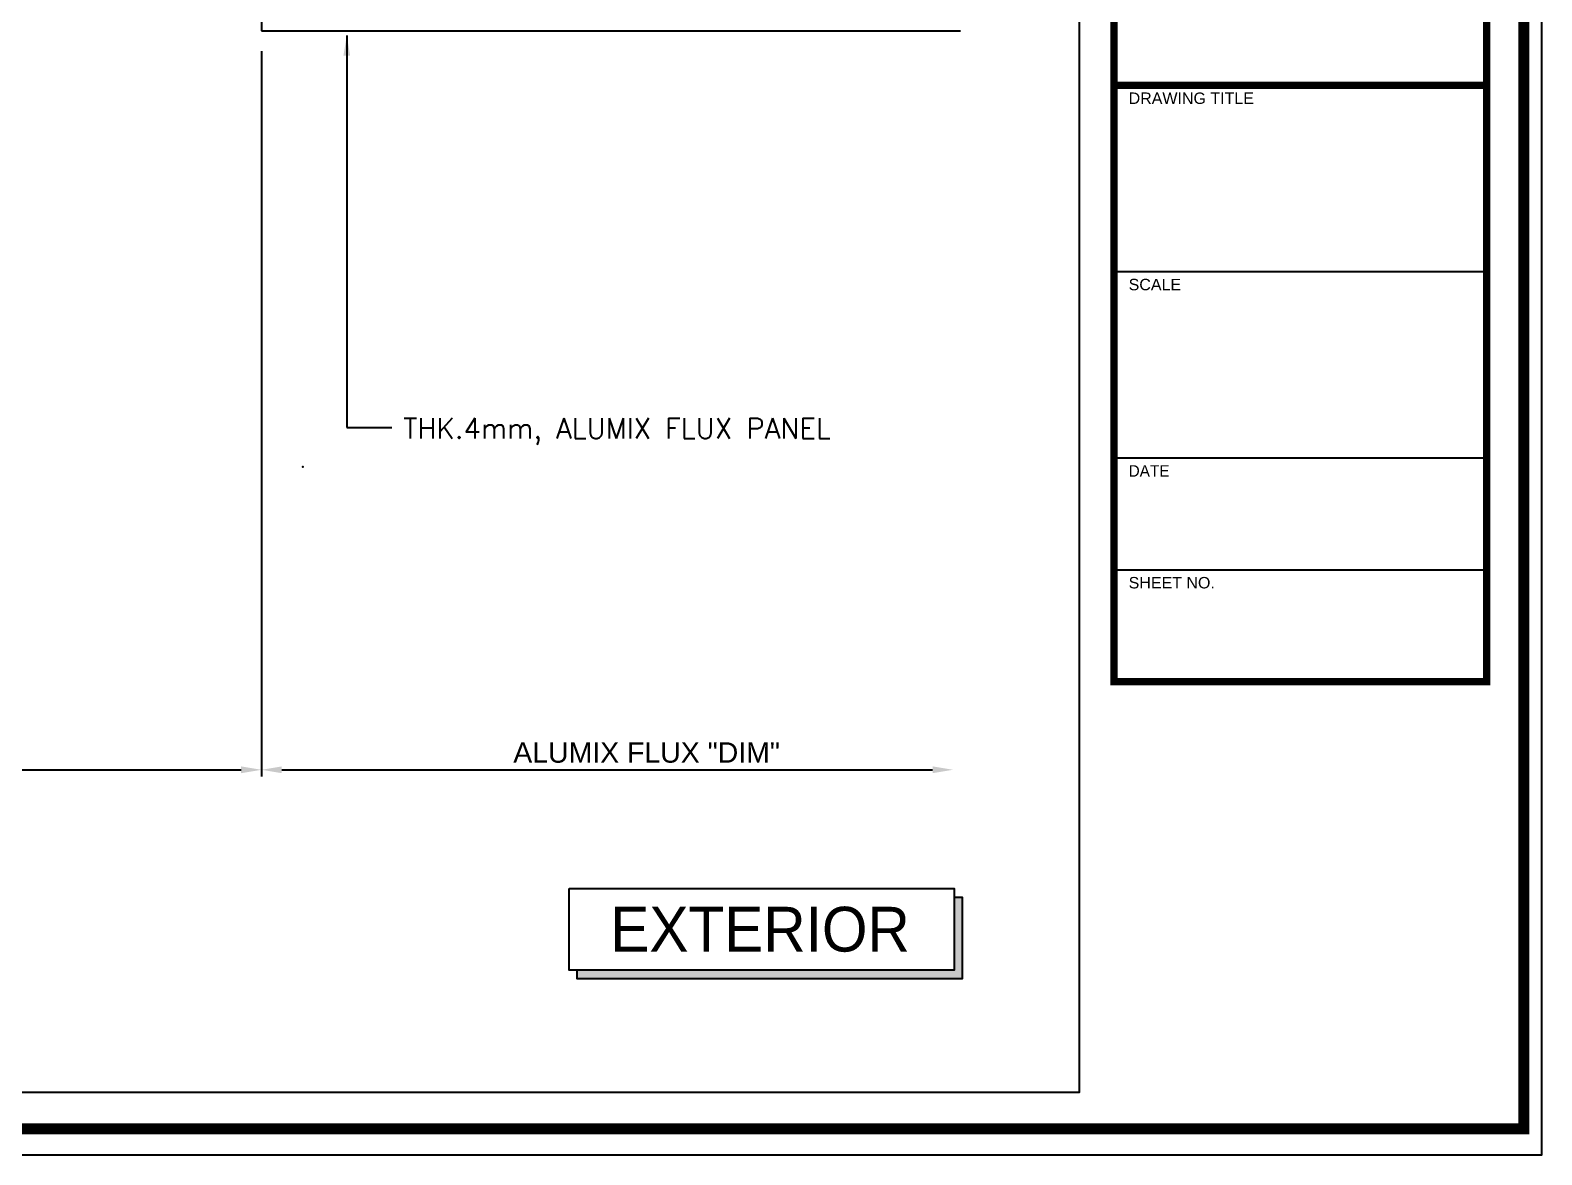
# Model space of a CAD drawing. Header units: millimetres. Extents: x 3549 to 7984, y 668 to 4080.
# Drawn here: x 7538.8 to 7984.2, y 2235.8 to 2567.2 of the extents above; entities that cross this region are included whole.
import ezdxf

# ---------------------------------------------------------------- set-up
doc = ezdxf.new("R2010")
doc.units = ezdxf.units.MM
doc.layers.get('Defpoints').update_dxf_attribs({"color": 211})
for name, color, linetype in [('4', 4, 'Continuous'), ('DIM', 7, 'Continuous'), ('Dims', 1, 'Continuous'), ('HAT', 5, 'Continuous'), ('nt', 34, 'Continuous'), ('TE 07', 7, 'Continuous'), ('TEXT', 2, 'Continuous')]:
    doc.layers.add(name, color=color, linetype=linetype)
doc.layers.add('NT Panel', color=7, linetype='Continuous', true_color=0xbfff7f)
doc.styles.add('HY울릉도L', font='Dotum.ttf')
doc.styles.get("Standard").update_dxf_attribs({"font": 'arial.ttf'})
doc.styles.add('style1', font='simplex.shx')
doc.dimstyles.new('Telling', dxfattribs={"dimscale": 2, "dimtxt": 3, "dimasz": 3, "dimexe": 1, "dimexo": 3, "dimgap": 1, "dimtad": 1, "dimdec": 1, "dimrnd": 1, "dimdsep": 46, "dimtxsty": 'Standard', "dimcen": 3, "dimclrd": 1, "dimclre": 1, "dimclrt": 2, "dimadec": 0, "dimazin": 0, "dimtfac": 1, "dimtdec": 1, "dimtofl": 0, "dimtmove": 0, "dimatfit": 0, "dimfxl": 1, "dimtolj": 1, "dimtzin": 0, "dimlwe": -1, "dimarcsym": 0})

# ---------------------------------------------------------------- blocks, each defined once
blk = doc.blocks.new('*D13')
at = {"layer": 'Defpoints', "color": 0, "transparency": 16777216}
for p in [(7606.920180642519, 2566.976658109969), (7810.738982663745, 2536.752762079992), (7810.738982663745, 2349.230266788425)]:
    blk.add_point(p, dxfattribs=at)
at = {"layer": 'Dims', "color": 1, "transparency": 16777216}
blk.add_line((7606.920180642519, 2560.976658109969), (7606.920180642519, 2347.230266788425), dxfattribs=at)
at = {"layer": 'Dims', "color": 1, "lineweight": -2, "transparency": 16777216}
blk.add_line((7612.920180642519, 2349.230266788425), (7804.738982663745, 2349.230266788425), dxfattribs=at)
at = {"layer": 'Dims', "color": 1, "transparency": 16777216}
for points in [[(7612.920180642519, 2350.230266788425), (7612.920180642519, 2348.230266788425), (7606.920180642519, 2349.230266788425)], [(7804.738982663745, 2350.230266788425), (7804.738982663745, 2348.230266788425), (7810.738982663745, 2349.230266788425)]]:
    blk.add_solid(points, dxfattribs=at)
at = {"layer": 'Dims', "color": 2, "transparency": 16777216, "insert": (7720.436306021009, 2354.281426406433), "char_height": 6, "attachment_point": 5}
blk.add_mtext('\\A1;ALUMIX FLUX "DIM"', dxfattribs=at)
blk = doc.blocks.new('AL-TEMPLATE')
at = {"color": 9}
for p, q in [((2716.817341244991, 1118.408256307088), (2800.017341244944, 1118.408256307088)), ((2716.817341244991, 1076.808256307053), (2800.017341244944, 1076.808256307053)), ((2716.817341244991, 1051.848256307032), (2800.017341244944, 1051.848256307032))]:
    blk.add_line(p, q, dxfattribs=at)
for points, const_width in [([(1976.337341245009, 1509.448256307067), (2808.337341245009, 1509.448256307067), (2808.337341245009, 927.0482563070436), (1976.337341245009, 927.0482563070436)], 2.49600000000001), ([(2716.817341244991, 1409.795819859039), (2800.017341244944, 1409.795819859039), (2800.017341244944, 1026.888256307069), (2716.817341244991, 1026.888256307069)], 1.664000000000007)]:
    blk.add_lwpolyline(points, close=True, dxfattribs=dict(at, const_width=const_width))
at = {"color": 9, "const_width": 1.664000000000007}
blk.add_lwpolyline([(2716.817341244991, 1160.008256307123), (2800.017341244944, 1160.008256307123)], dxfattribs=at)
at = {"layer": 'nt', "color": 254, "linetype": 'Continuous', "ltscale": 2}
blk.add_lwpolyline([(1972.337341245009, 1515.248256307055), (1972.337341245009, 921.2482563070553), (2812.337341245009, 921.2482563070553), (2812.337341245009, 1515.248256307055)], close=True, dxfattribs=at)
at = {"layer": 'TE 07'}
blk.add_lwpolyline([(1984.073093346065, 1501.315819858999), (2709.081589143934, 1501.315819858999), (2709.081589143934, 935.1806927550533), (1984.073093346065, 935.1806927550533)], close=True, dxfattribs=at)
at = {"color": 9, "char_height": 2.555904000000012, "width": 438.9675264000018, "attachment_point": 1}
for s, insert in [('DRAWING TITLE', (2720.104568006915, 1158.400101811003)), ('SCALE', (2720.104568006915, 1116.800101810968)), ('{\\fﾱﾼﾸﾲ|b0|i0|c129|p49;DATE}', (2720.104568006915, 1075.200101810875)), ('SHEET NO.', (2720.104568006915, 1050.240101810912))]:
    blk.add_mtext(s, dxfattribs=dict(at, insert=insert))
blk = doc.blocks.new('*D10')
at = {"layer": 'Defpoints', "color": 0, "transparency": 16777216}
for p in [(7132.352499192217, 2566.976658109969, -1.787555510312207e-05), (7606.920180642519, 2566.976658109969, -1.787555510312207e-05), (7606.920180642519, 2349.230266788425)]:
    blk.add_point(p, dxfattribs=at)
at = {"layer": 'Dims', "color": 1, "transparency": 16777216}
blk.add_line((7132.352499192217, 2560.976658109969), (7132.352499192217, 2347.230266788425), dxfattribs=at)
at = {"layer": 'Dims', "color": 1, "lineweight": -2, "transparency": 16777216}
blk.add_line((7138.352499192217, 2349.230266788425), (7600.920180642519, 2349.230266788425), dxfattribs=at)
at = {"layer": 'Dims', "color": 1, "transparency": 16777216}
for points in [[(7138.352499192217, 2350.230266788425), (7138.352499192217, 2348.230266788425), (7132.352499192217, 2349.230266788425)], [(7600.920180642519, 2350.230266788425), (7600.920180642519, 2348.230266788425), (7606.920180642519, 2349.230266788425)]]:
    blk.add_solid(points, dxfattribs=at)
at = {"layer": 'Dims', "color": 2, "transparency": 16777216, "insert": (7369.636339917368, 2354.334632409162), "char_height": 6, "attachment_point": 5}
blk.add_mtext('\\A1;WINDOW "DIM"', dxfattribs=at)

msp = doc.modelspace()

# ---------------------------------------------------------------- hatches: boundary and pattern name
at = {"layer": 'DIM'}
msp.add_hatch(color=6, dxfattribs=at).paths.add_polyline_path([(7813.447659644844, 2311.689187729367), (7811.05116895408, 2311.689187729367), (7811.05116895408, 2290.153236265396), (7700.01542537388, 2290.153236265396), (7700.01542537388, 2287.592478523598), (7813.447659644844, 2287.592478523598)])

# ---------------------------------------------------------------- linework, layer by layer
at = {"layer": 'DIM', "color": 6}
msp.add_lwpolyline([(7697.618934683582, 2314.249945471165), (7811.05116895408, 2314.249945471165), (7811.05116895408, 2290.153236265396), (7697.618934683582, 2290.153236265396)], close=True, dxfattribs=at)
msp.add_lwpolyline([(7811.05116895408, 2311.689187729367), (7813.447659644844, 2311.689187729367), (7813.447659644844, 2287.592478523598), (7700.01542537388, 2287.592478523598), (7700.01542537388, 2290.153236265396)], dxfattribs=at)
at = {"layer": 'HAT'}
msp.add_point((7619.089988661952, 2438.468563227496, -1.787555510314336e-05), dxfattribs=at)
at = {"layer": 'NT Panel', "color": 30, "true_color": 0xff7f00}
for p, q in [((7606.920180642519, 2752.97989048269, -1.787555510312207e-05), (7606.92018064252, 2566.976658109969, -1.787555510312207e-05)), ((7606.920180642519, 2566.976658109969, -1.787555510312207e-05), (7812.954982776436, 2566.976658109969, -1.787555510312207e-05))]:
    msp.add_line(p, q, dxfattribs=at)

# ---------------------------------------------------------------- block references
at = {"layer": '4', "xscale": 1.32, "yscale": 1.32, "zscale": 1.32}
msp.add_blockref('AL-TEMPLATE', (4271.961630927442, 1019.735317012379), dxfattribs=at)

# ---------------------------------------------------------------- texts
at = {"layer": 'TEXT', "color": 7, "style": 'HY울릉도L'}
msp.add_text('EXTERIOR', height=13.200066, dxfattribs=at).set_placement((7709.736807289148, 2295.656991857672))
at = {"layer": 'TEXT', "color": 2, "insert": (7830.433999108696, 2452.838367327966), "char_height": 6, "width": 181.697212046407, "attachment_point": 3, "style": 'style1'}
msp.add_mtext('\\pxql;THK.4mm, ALUMIX FLUX PANEL', dxfattribs=at)

# ---------------------------------------------------------------- dimensions: what is measured, and where the dimension line sits
at = {"layer": 'Dims'}
dim = msp.add_linear_dim(base=(7606.920180642519, 2349.230266788425), p1=(7132.352499192217, 2566.976658109969, -1.787555510312207e-05), p2=(7606.920180642519, 2566.976658109969, -1.787555510312207e-05), text='WINDOW "DIM"', dimstyle='Telling', override={"dimse2": 1}, dxfattribs=at)
dim.commit()
dim.dimension.update_dxf_attribs({"geometry": '*D10', "text_midpoint": (7369.636339917368, 2354.334632409162)})
dim = msp.add_linear_dim(base=(7810.738982663745, 2349.230266788425, -1.787555510312207e-05), p1=(7606.920180642519, 2566.976658109969, -1.787555510312207e-05), p2=(7810.738982663745, 2536.752762079992, -1.787555510312207e-05), text='ALUMIX FLUX "DIM"', dimstyle='Telling', override={"dimse2": 1}, dxfattribs=at)
dim.commit()
dim.dimension.update_dxf_attribs({"geometry": '*D13', "text_midpoint": (7720.436306021009, 2349.230266788425, -1.787555510312207e-05), "dimtype": 160})

# ---------------------------------------------------------------- leaders
msp.add_leader([(7632.079909469103, 2565.656504692057), (7632.079909469103, 2450.10335675987), (7645.33180928613, 2450.10335675987)], dimstyle='Telling', override={"dimgap": 1, "dimtad": 0}, dxfattribs=at)

doc.saveas('drawing.dxf')
